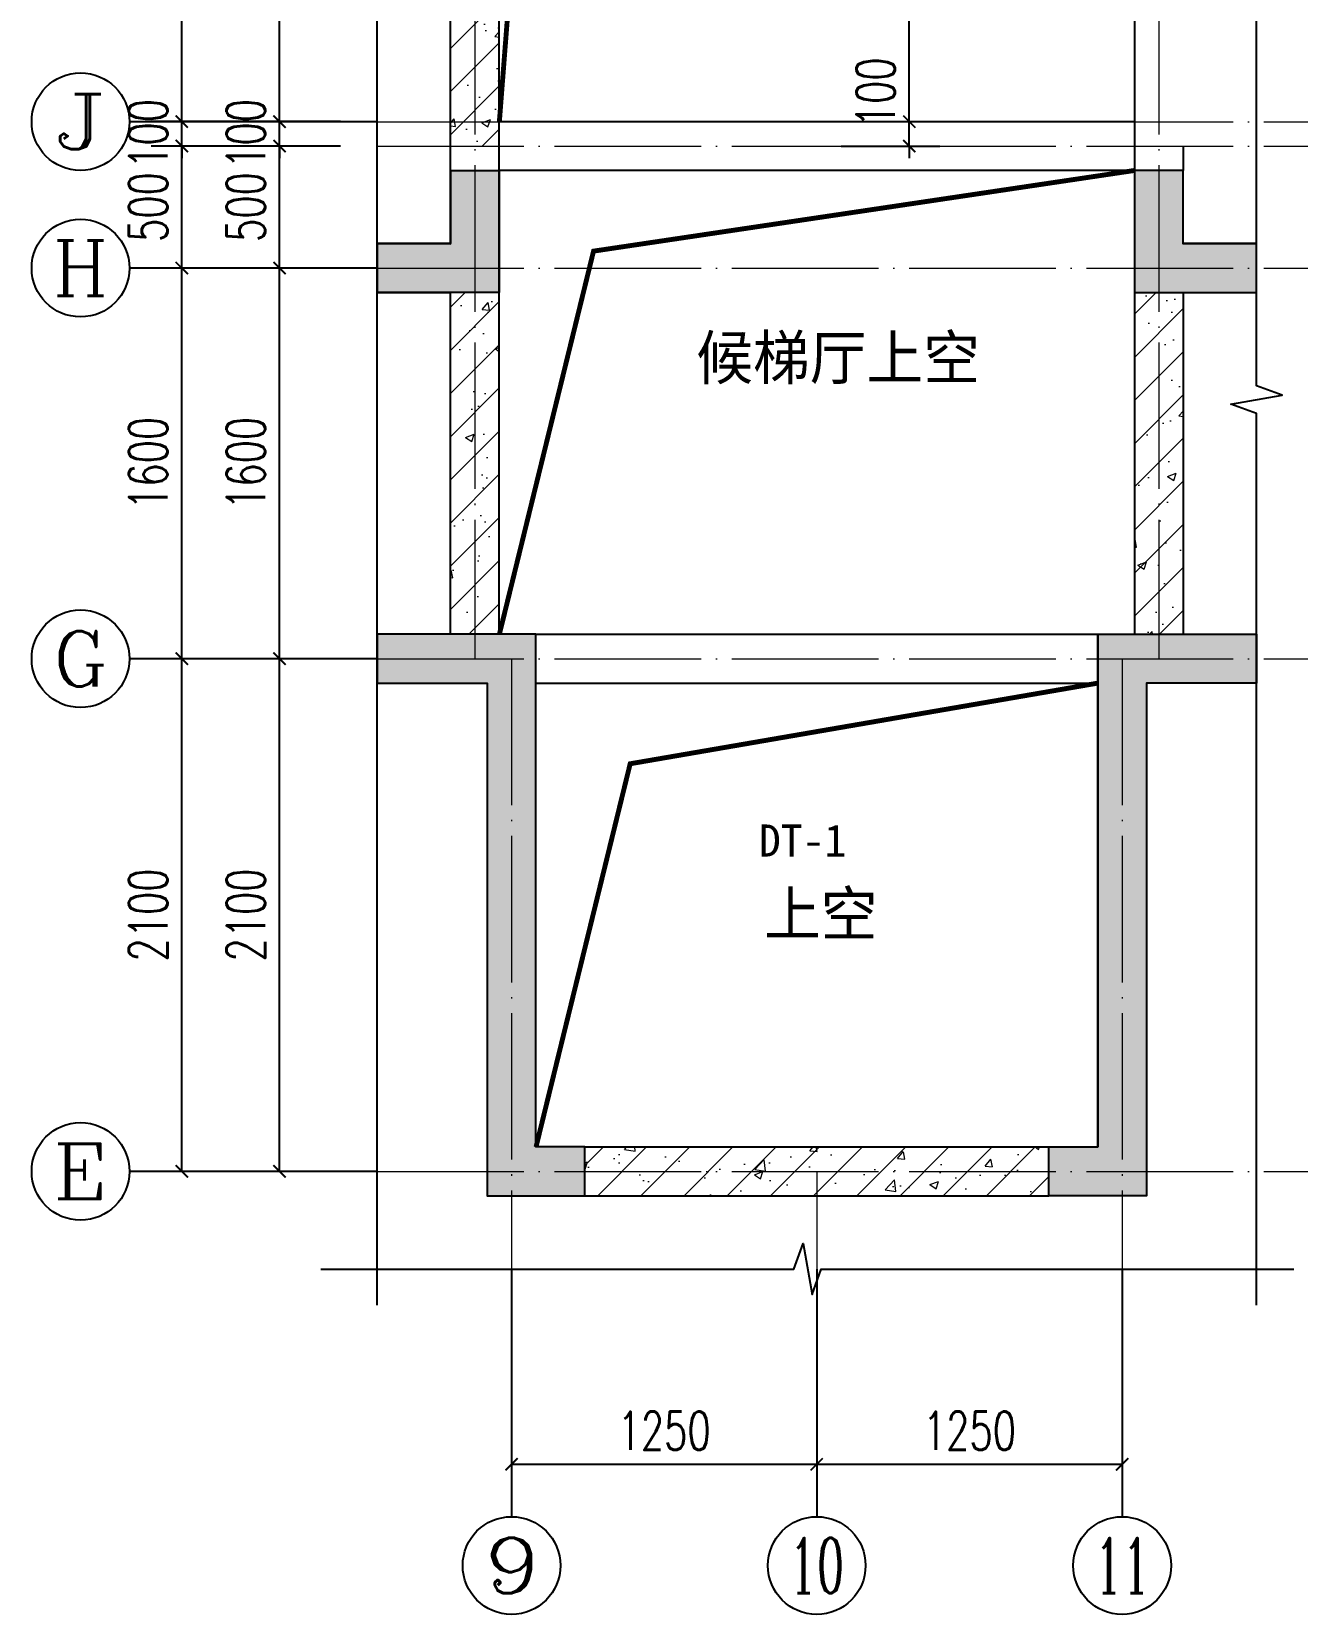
# Model space of a CAD drawing. Extents: x -1307975 to -76406, y -96289 to 379359.
# Drawn here: x -625872 to -620690, y 362646 to 369130 of the extents above; entities that cross this region are included whole.
import ezdxf
from ezdxf.enums import TextEntityAlignment as Align

# ---------------------------------------------------------------- set-up
doc = ezdxf.new("R2010")
doc.units = 0
doc.header["$LTSCALE"] = 1000
doc.linetypes.add('DOTE', pattern=[2.42, 2, -0.2, 0.02, -0.2])
doc.layers.get('0').update_dxf_attribs({"linetype": 'CONTINUOUS'})
doc.layers.get('DEFPOINTS').update_dxf_attribs({"linetype": 'CONTINUOUS'})
for name, color, linetype in [('A-AXIS_TEXT', 7, 'CONTINUOUS'), ('AXIS', 3, 'CONTINUOUS'), ('DIM_SYMB', 3, 'CONTINUOUS'), ('PUB_DIM', 3, 'CONTINUOUS'), ('PUB_TEXT', 2, 'CONTINUOUS'), ('S-COLU-LINE1', 6, 'CONTINUOUS'), ('S-Q墙实线', 6, 'CONTINUOUS'), ('WALL', 5, 'CONTINUOUS'), ('尺寸标注', 86, 'CONTINUOUS'), ('底图$0$PUB_HATCH', 252, 'CONTINUOUS')]:
    doc.layers.add(name, color=color, linetype=linetype)
for name, color, linetype, lineweight in [('AXIS_TEXT', 7, 'CONTINUOUS', 20), ('DOTE', 19, 'DOTE', 9), ('PUB_HATCH', 8, 'CONTINUOUS', 9)]:
    doc.layers.add(name, color=color, linetype=linetype, lineweight=lineweight)
doc.styles.add('_TCH_AXIS', font='COMPLEX', dxfattribs={"bigfont": 'GBCBIG'})
doc.styles.add('_TCH_DIM_T3', font='SIMPLEX', dxfattribs={"width": 0.705882, "bigfont": 'GBCBIG'})
doc.styles.add('COMPLEX', font='COMPLEX')
doc.styles.add('黑体', font='simhei.ttf')
doc.dimstyles.new('_TCH_ARCH&&50', dxfattribs={"dimtxt": 157.5, "dimasz": 50, "dimexe": 125, "dimexo": 150, "dimgap": 58.75, "dimtad": 1, "dimdec": 0, "dimzin": 0, "dimdsep": 46, "dimtxsty": '_TCH_DIM_T3', "dimblk": 'ARCHTICK', "dimcen": 0.09, "dimclrt": 7, "dimazin": 0, "dimtfac": 1, "dimtdec": 0, "dimtix": 1, "dimtmove": 2, "dimatfit": 3, "dimldrblk": 'ARCHTICK', "dimfxl": 1, "dimtolj": 1, "dimtzin": 0, "dimarcsym": 0})
pattern_1 = [(45, (-780355.71, 262890.33), (-88.38835, 88.38835), []), (50, (-780355.7, 262890.33), (358.6301, -31.37607), [37.5, -412.5]), (355, (-780355.7, 262890.33), (-69.3757, 376.0961), [30, -330]), (100.4514, (-780325.82, 262887.72), (289.2547, 344.7198), [31.8701, -350.57106]), (46.1842, (-780355.7, 262990.33), (533.6205, -82.7595), [56.25, -618.75]), (96.6356, (-780311.24, 262983.44), (467.3314, 487.059), [47.8051, -525.8565]), (351.1842, (-780355.7, 262990.33), (467.331, 487.0593), [45, -495]), (21, (-780305.7, 262965.33), (298.45353, -201.30945), [37.5, -412.5]), (326, (-780305.7, 262965.33), (121.6577, 362.575), [30, -330]), (71.4514, (-780280.84, 262948.56), (420.1113, 161.26525), [31.8701, -350.57106]), (37.5, (-780355.71, 262890.33), (6.07993, 166.44693), [0, -326, 0, -335, 0, -331.25]), (7.5, (-780355.7, 262890.33), (131.53477, 197.20586), [0, -191, 0, -318.5, 0, -126.25]), (327.5, (-780467.2, 262890.33), (266.91122, -11.27744), [0, -125, 0, -390, 0, -517.5]), (317.5, (-780517.2, 262890.33), (291.59308, 50.0525), [0, -162.5, 0, -259, 0, -367.5])]

# ---------------------------------------------------------------- blocks, each defined once
blk = doc.blocks.new('_AXISO')
blk.add_circle((0, 0), 0.5)
at = {"layer": 'A-AXIS_TEXT', "style": 'COMPLEX', "width": 1.041667}
blk.add_attdef('A', text='', height=0.56, dxfattribs=at).set_placement((-0.25, -0.28), (0.25, -0.28), align=Align.FIT)
blk = doc.blocks.new('_ArchTick')
at = {"color": 0, "linetype": 'ByBlock', "const_width": 0.15}
blk.add_lwpolyline([(-0.5, -0.5), (0.5, 0.5)], dxfattribs=at)
blk = doc.blocks.new('*D745')
at = {"layer": 'DEFPOINTS', "color": 0, "transparency": 16777216}
for p in [(-624857, 366561.1), (-624457, 366561.1), (-624457, 364461.1)]:
    blk.add_point(p, dxfattribs=at)
at = {"layer": '尺寸标注', "color": 0, "lineweight": -2, "transparency": 16777216}
for p, q in [((-624607, 366561.1), (-624982, 366561.1)), ((-624857, 364461.1), (-624857, 366561.1)), ((-624607, 364461.1), (-624982, 364461.1))]:
    blk.add_line(p, q, dxfattribs=at)
at = {"layer": '尺寸标注', "color": 0, "lineweight": -2, "transparency": 16777216, "xscale": 50, "yscale": 50, "zscale": 50}
for p, rotation in [((-624857, 366561.1), 90), ((-624857, 364461.1), 270)]:
    blk.add_blockref('_ArchTick', p, dxfattribs=dict(at, rotation=rotation))
at = {"layer": '尺寸标注', "color": 7, "transparency": 16777216, "insert": (-624994.5, 365511.1), "char_height": 157.5, "attachment_point": 5, "rotation": 90, "style": '_TCH_DIM_T3'}
blk.add_mtext('\\A1;2100', dxfattribs=at)
blk = doc.blocks.new('*D746')
at = {"layer": 'DEFPOINTS', "color": 0, "transparency": 16777216}
for p in [(-624857, 368161.3), (-624457, 368161.3), (-624457, 366561.1)]:
    blk.add_point(p, dxfattribs=at)
at = {"layer": '尺寸标注', "color": 0, "lineweight": -2, "transparency": 16777216}
for p, q in [((-624607, 368161.3), (-624982, 368161.3)), ((-624857, 366561.1), (-624857, 368161.3)), ((-624607, 366561.1), (-624982, 366561.1))]:
    blk.add_line(p, q, dxfattribs=at)
at = {"layer": '尺寸标注', "color": 0, "lineweight": -2, "transparency": 16777216, "xscale": 50, "yscale": 50, "zscale": 50}
for p, rotation in [((-624857, 368161.3), 90), ((-624857, 366561.1), 270)]:
    blk.add_blockref('_ArchTick', p, dxfattribs=dict(at, rotation=rotation))
at = {"layer": '尺寸标注', "color": 7, "transparency": 16777216, "insert": (-624994.5, 367361.2), "char_height": 157.5, "attachment_point": 5, "rotation": 90, "style": '_TCH_DIM_T3'}
blk.add_mtext('\\A1;1600', dxfattribs=at)
blk = doc.blocks.new('*D747')
at = {"layer": 'DEFPOINTS', "color": 0, "transparency": 16777216}
for p in [(-624857, 368661.1), (-624457, 368661.1), (-624457, 368161.3)]:
    blk.add_point(p, dxfattribs=at)
at = {"layer": '尺寸标注', "color": 0, "lineweight": -2, "transparency": 16777216}
for p, q in [((-624607, 368661.1), (-624982, 368661.1)), ((-624857, 368161.3), (-624857, 368661.1)), ((-624607, 368161.3), (-624982, 368161.3))]:
    blk.add_line(p, q, dxfattribs=at)
at = {"layer": '尺寸标注', "color": 0, "lineweight": -2, "transparency": 16777216, "xscale": 50, "yscale": 50, "zscale": 50}
for p, rotation in [((-624857, 368661.1), 90), ((-624857, 368161.3), 270)]:
    blk.add_blockref('_ArchTick', p, dxfattribs=dict(at, rotation=rotation))
at = {"layer": '尺寸标注', "color": 7, "transparency": 16777216, "insert": (-624994.5, 368411.2), "char_height": 157.5, "attachment_point": 5, "rotation": 90, "style": '_TCH_DIM_T3'}
blk.add_mtext('\\A1;500', dxfattribs=at)
blk = doc.blocks.new('*D748')
at = {"layer": 'DEFPOINTS', "color": 0, "transparency": 16777216}
for p in [(-624857, 368761.1), (-624457, 368761.1), (-624457, 368661.1)]:
    blk.add_point(p, dxfattribs=at)
at = {"layer": '尺寸标注', "color": 0, "lineweight": -2, "transparency": 16777216}
for p, q in [((-624857, 368761.1), (-624857, 368811.1)), ((-624607, 368761.1), (-624982, 368761.1)), ((-624857, 368661.1), (-624857, 368761.1)), ((-624607, 368661.1), (-624982, 368661.1)), ((-624857, 368661.1), (-624857, 368611.1))]:
    blk.add_line(p, q, dxfattribs=at)
at = {"layer": '尺寸标注', "color": 0, "lineweight": -2, "transparency": 16777216, "xscale": 50, "yscale": 50, "zscale": 50}
for p, rotation in [((-624857, 368761.1), 270), ((-624857, 368661.1), 90)]:
    blk.add_blockref('_ArchTick', p, dxfattribs=dict(at, rotation=rotation))
at = {"layer": '尺寸标注', "color": 7, "transparency": 16777216, "insert": (-624994.5, 368711.1), "char_height": 157.5, "attachment_point": 5, "rotation": 90, "style": '_TCH_DIM_T3'}
blk.add_mtext('\\A1;100', dxfattribs=at)
blk = doc.blocks.new('*D749')
at = {"layer": 'DEFPOINTS', "color": 0, "transparency": 16777216}
for p in [(-624857, 370561.1), (-624457, 370561.1), (-624457, 368761.1)]:
    blk.add_point(p, dxfattribs=at)
at = {"layer": '尺寸标注', "color": 0, "lineweight": -2, "transparency": 16777216}
for p, q in [((-624607, 370561.1), (-624982, 370561.1)), ((-624857, 368761.1), (-624857, 370561.1)), ((-624607, 368761.1), (-624982, 368761.1))]:
    blk.add_line(p, q, dxfattribs=at)
at = {"layer": '尺寸标注', "color": 0, "lineweight": -2, "transparency": 16777216, "xscale": 50, "yscale": 50, "zscale": 50}
for p, rotation in [((-624857, 370561.1), 90), ((-624857, 368761.1), 270)]:
    blk.add_blockref('_ArchTick', p, dxfattribs=dict(at, rotation=rotation))
at = {"layer": '尺寸标注', "color": 7, "transparency": 16777216, "insert": (-624994.5, 369661.1), "char_height": 157.5, "attachment_point": 5, "rotation": 90, "style": '_TCH_DIM_T3'}
blk.add_mtext('\\A1;1800', dxfattribs=at)
blk = doc.blocks.new('*D765')
at = {"layer": 'DEFPOINTS', "color": 0, "transparency": 16777216}
for p in [(-622707, 368761.1), (-622278.4, 368761.1), (-622707, 368661.1)]:
    blk.add_point(p, dxfattribs=at)
at = {"layer": '尺寸标注', "color": 0, "lineweight": -2, "transparency": 16777216}
for p, q in [((-622278.4, 368761.1), (-622278.4, 368811.1)), ((-622557, 368761.1), (-622153.4, 368761.1)), ((-622278.4, 368661.1), (-622278.4, 368761.1)), ((-622557, 368661.1), (-622153.4, 368661.1)), ((-622278.4, 368661.1), (-622278.4, 368611.1))]:
    blk.add_line(p, q, dxfattribs=at)
at = {"layer": '尺寸标注', "color": 0, "lineweight": -2, "transparency": 16777216, "xscale": 50, "yscale": 50, "zscale": 50}
for p, rotation in [((-622278.4, 368761.1), 269.9997333905758), ((-622278.4, 368661.1), 89.99973339057578)]:
    blk.add_blockref('_ArchTick', p, dxfattribs=dict(at, rotation=rotation))
at = {"layer": '尺寸标注', "color": 7, "transparency": 16777216, "insert": (-622415.9, 368881.2), "char_height": 157.5, "attachment_point": 5, "rotation": 89.99973, "style": '_TCH_DIM_T3'}
blk.add_mtext('\\A1;100', dxfattribs=at)
blk = doc.blocks.new('*D766')
at = {"layer": 'DEFPOINTS', "color": 0, "transparency": 16777216}
for p in [(-622707, 370221.1), (-622278.4, 370221.1), (-622707, 368761.1)]:
    blk.add_point(p, dxfattribs=at)
at = {"layer": '尺寸标注', "color": 0, "lineweight": -2, "transparency": 16777216}
for p, q in [((-622557, 370221.1), (-622153.4, 370221.1)), ((-622278.4, 368761.1), (-622278.4, 370221.1)), ((-622557, 368761.1), (-622153.4, 368761.1))]:
    blk.add_line(p, q, dxfattribs=at)
at = {"layer": '尺寸标注', "color": 0, "lineweight": -2, "transparency": 16777216, "xscale": 50, "yscale": 50, "zscale": 50}
for p, rotation in [((-622278.4, 370221.1), 89.99973339057244), ((-622278.4, 368761.1), 269.9997333905724)]:
    blk.add_blockref('_ArchTick', p, dxfattribs=dict(at, rotation=rotation))
at = {"layer": '尺寸标注', "color": 7, "transparency": 16777216, "insert": (-622415.9, 369491.1), "char_height": 157.5, "attachment_point": 5, "rotation": 89.99973, "style": '_TCH_DIM_T3'}
blk.add_mtext('\\A1;1460', dxfattribs=at)
blk = doc.blocks.new('*D781')
at = {"layer": 'DEFPOINTS', "color": 0, "transparency": 16777216}
for p in [(-625257, 366561.1), (-624457, 366561.1), (-624457, 364461.1)]:
    blk.add_point(p, dxfattribs=at)
at = {"layer": 'PUB_DIM', "color": 0, "lineweight": -2, "transparency": 16777216}
for p, q in [((-624607, 366561.1), (-625382, 366561.1)), ((-625257, 364461.1), (-625257, 366561.1)), ((-624607, 364461.1), (-625382, 364461.1))]:
    blk.add_line(p, q, dxfattribs=at)
at = {"layer": 'PUB_DIM', "color": 0, "lineweight": -2, "transparency": 16777216, "xscale": 50, "yscale": 50, "zscale": 50}
for p, rotation in [((-625257, 366561.1), 90), ((-625257, 364461.1), 270)]:
    blk.add_blockref('_ArchTick', p, dxfattribs=dict(at, rotation=rotation))
at = {"layer": 'PUB_DIM', "color": 7, "transparency": 16777216, "insert": (-625394.5, 365511.1), "char_height": 157.5, "attachment_point": 5, "rotation": 90, "style": '_TCH_DIM_T3'}
blk.add_mtext('\\A1;2100', dxfattribs=at)
blk = doc.blocks.new('*D782')
at = {"layer": 'DEFPOINTS', "color": 0, "transparency": 16777216}
for p in [(-625257, 368161.3), (-624457, 368161.3), (-624457, 366561.1)]:
    blk.add_point(p, dxfattribs=at)
at = {"layer": 'PUB_DIM', "color": 0, "lineweight": -2, "transparency": 16777216}
for p, q in [((-624607, 368161.3), (-625382, 368161.3)), ((-625257, 366561.1), (-625257, 368161.3)), ((-624607, 366561.1), (-625382, 366561.1))]:
    blk.add_line(p, q, dxfattribs=at)
at = {"layer": 'PUB_DIM', "color": 0, "lineweight": -2, "transparency": 16777216, "xscale": 50, "yscale": 50, "zscale": 50}
for p, rotation in [((-625257, 368161.3), 90), ((-625257, 366561.1), 270)]:
    blk.add_blockref('_ArchTick', p, dxfattribs=dict(at, rotation=rotation))
at = {"layer": 'PUB_DIM', "color": 7, "transparency": 16777216, "insert": (-625394.5, 367361.2), "char_height": 157.5, "attachment_point": 5, "rotation": 90, "style": '_TCH_DIM_T3'}
blk.add_mtext('\\A1;1600', dxfattribs=at)
blk = doc.blocks.new('*D783')
at = {"layer": 'DEFPOINTS', "color": 0, "transparency": 16777216}
for p in [(-625257, 368661.1), (-624457, 368661.1), (-624457, 368161.3)]:
    blk.add_point(p, dxfattribs=at)
at = {"layer": 'PUB_DIM', "color": 0, "lineweight": -2, "transparency": 16777216}
for p, q in [((-624607, 368661.1), (-625382, 368661.1)), ((-625257, 368161.3), (-625257, 368661.1)), ((-624607, 368161.3), (-625382, 368161.3))]:
    blk.add_line(p, q, dxfattribs=at)
at = {"layer": 'PUB_DIM', "color": 0, "lineweight": -2, "transparency": 16777216, "xscale": 50, "yscale": 50, "zscale": 50}
for p, rotation in [((-625257, 368661.1), 90), ((-625257, 368161.3), 270)]:
    blk.add_blockref('_ArchTick', p, dxfattribs=dict(at, rotation=rotation))
at = {"layer": 'PUB_DIM', "color": 7, "transparency": 16777216, "insert": (-625394.5, 368411.2), "char_height": 157.5, "attachment_point": 5, "rotation": 90, "style": '_TCH_DIM_T3'}
blk.add_mtext('\\A1;500', dxfattribs=at)
blk = doc.blocks.new('*D784')
at = {"layer": 'DEFPOINTS', "color": 0, "transparency": 16777216}
for p in [(-625257, 368761.1), (-624457, 368761.1), (-624457, 368661.1)]:
    blk.add_point(p, dxfattribs=at)
at = {"layer": 'PUB_DIM', "color": 0, "lineweight": -2, "transparency": 16777216}
for p, q in [((-625257, 368761.1), (-625257, 368811.1)), ((-624607, 368761.1), (-625382, 368761.1)), ((-625257, 368661.1), (-625257, 368761.1)), ((-624607, 368661.1), (-625382, 368661.1)), ((-625257, 368661.1), (-625257, 368611.1))]:
    blk.add_line(p, q, dxfattribs=at)
at = {"layer": 'PUB_DIM', "color": 0, "lineweight": -2, "transparency": 16777216, "xscale": 50, "yscale": 50, "zscale": 50}
for p, rotation in [((-625257, 368761.1), 270), ((-625257, 368661.1), 90)]:
    blk.add_blockref('_ArchTick', p, dxfattribs=dict(at, rotation=rotation))
at = {"layer": 'PUB_DIM', "color": 7, "transparency": 16777216, "insert": (-625394.5, 368711.1), "char_height": 157.5, "attachment_point": 5, "rotation": 90, "style": '_TCH_DIM_T3'}
blk.add_mtext('\\A1;100', dxfattribs=at)
blk = doc.blocks.new('*D785')
at = {"layer": 'DEFPOINTS', "color": 0, "transparency": 16777216}
for p in [(-625257, 370561.1), (-624457, 370561.1), (-624457, 368761.1)]:
    blk.add_point(p, dxfattribs=at)
at = {"layer": 'PUB_DIM', "color": 0, "lineweight": -2, "transparency": 16777216}
for p, q in [((-624607, 370561.1), (-625382, 370561.1)), ((-625257, 368761.1), (-625257, 370561.1)), ((-624607, 368761.1), (-625382, 368761.1))]:
    blk.add_line(p, q, dxfattribs=at)
at = {"layer": 'PUB_DIM', "color": 0, "lineweight": -2, "transparency": 16777216, "xscale": 50, "yscale": 50, "zscale": 50}
for p, rotation in [((-625257, 370561.1), 90), ((-625257, 368761.1), 270)]:
    blk.add_blockref('_ArchTick', p, dxfattribs=dict(at, rotation=rotation))
at = {"layer": 'PUB_DIM', "color": 7, "transparency": 16777216, "insert": (-625394.5, 369661.1), "char_height": 157.5, "attachment_point": 5, "rotation": 90, "style": '_TCH_DIM_T3'}
blk.add_mtext('\\A1;1800', dxfattribs=at)
blk = doc.blocks.new('*D789')
at = {"layer": 'DEFPOINTS', "color": 0, "transparency": 16777216}
for p in [(-623907, 364061.1), (-622657.5, 364061.1), (-622657.5, 363261.1)]:
    blk.add_point(p, dxfattribs=at)
at = {"layer": 'PUB_DIM', "color": 0, "lineweight": -2, "transparency": 16777216}
for p, q in [((-623907, 363911.1), (-623907, 363136.1)), ((-622657.5, 363911.1), (-622657.5, 363136.1)), ((-623907, 363261.1), (-622657.5, 363261.1))]:
    blk.add_line(p, q, dxfattribs=at)
at = {"layer": 'PUB_DIM', "color": 0, "lineweight": -2, "transparency": 16777216, "xscale": 50, "yscale": 50, "zscale": 50, "rotation": 180}
blk.add_blockref('_ArchTick', (-623907, 363261.1), dxfattribs=at)
at = {"layer": 'PUB_DIM', "color": 0, "lineweight": -2, "transparency": 16777216, "xscale": 50, "yscale": 50, "zscale": 50}
blk.add_blockref('_ArchTick', (-622657.5, 363261.1), dxfattribs=at)
at = {"layer": 'PUB_DIM', "color": 7, "transparency": 16777216, "insert": (-623282.2, 363398.6), "char_height": 157.5, "attachment_point": 5, "style": '_TCH_DIM_T3'}
blk.add_mtext('\\A1;1250', dxfattribs=at)
blk = doc.blocks.new('*D790')
at = {"layer": 'DEFPOINTS', "color": 0, "transparency": 16777216}
for p in [(-622657.5, 364061.1), (-621407, 364061.1), (-621407, 363261.1)]:
    blk.add_point(p, dxfattribs=at)
at = {"layer": 'PUB_DIM', "color": 0, "lineweight": -2, "transparency": 16777216}
for p, q in [((-622657.5, 363911.1), (-622657.5, 363136.1)), ((-621407, 363911.1), (-621407, 363136.1)), ((-622657.5, 363261.1), (-621407, 363261.1))]:
    blk.add_line(p, q, dxfattribs=at)
at = {"layer": 'PUB_DIM', "color": 0, "lineweight": -2, "transparency": 16777216, "xscale": 50, "yscale": 50, "zscale": 50, "rotation": 180}
blk.add_blockref('_ArchTick', (-622657.5, 363261.1), dxfattribs=at)
at = {"layer": 'PUB_DIM', "color": 0, "lineweight": -2, "transparency": 16777216, "xscale": 50, "yscale": 50, "zscale": 50}
blk.add_blockref('_ArchTick', (-621407, 363261.1), dxfattribs=at)
at = {"layer": 'PUB_DIM', "color": 7, "transparency": 16777216, "insert": (-622032.2, 363398.6), "char_height": 157.5, "attachment_point": 5, "style": '_TCH_DIM_T3'}
blk.add_mtext('\\A1;1250', dxfattribs=at)

msp = doc.modelspace()

# ---------------------------------------------------------------- hatches: boundary and pattern name
at = {"layer": 'PUB_HATCH'}
h = msp.add_hatch(dxfattribs=at)
h.set_pattern_fill('钢筋混凝土', color=256, scale=50, style=0)
h.set_pattern_definition(pattern_1)
h.paths.add_polyline_path([(-623956.98, 370561.07), (-623956.98, 369311.07), (-624156.98, 369311.07), (-624156.98, 368661.07), (-623956.98, 368661.07)])
h = msp.add_hatch(dxfattribs=at)
h.set_pattern_fill('钢筋混凝土', color=256, scale=50, style=0)
h.set_pattern_definition(pattern_1)
h.paths.add_polyline_path([(-623956.98, 368061.34), (-624156.98, 368061.34), (-624156.98, 366661.06), (-623956.98, 366661.06)])
h = msp.add_hatch(dxfattribs=at)
h.set_pattern_fill('钢筋混凝土', color=256, scale=50, style=0)
h.set_pattern_definition(pattern_1)
h.paths.add_polyline_path([(-621356.98, 366661.06), (-621156.98, 366661.06), (-621156.98, 368061.34), (-621356.98, 368061.34)])
h = msp.add_hatch(dxfattribs=at)
h.set_pattern_fill('钢筋混凝土', color=256, scale=50, style=0)
h.set_pattern_definition(pattern_1)
h.paths.add_polyline_path([(-621706.79, 364361.07), (-621706.79, 364561.07), (-623606.98, 364561.07), (-623606.98, 364361.07)])
at = {"layer": '底图$0$PUB_HATCH'}
for points in [[(-623956.98, 368561.06), (-623956.98, 368061.06), (-624456.98, 368061.33), (-624456.98, 368261.33), (-624156.98, 368261.06), (-624156.98, 368561.06)], [(-621356.98, 368561.06), (-621356.98, 368061.06), (-620856.98, 368061.06), (-620856.98, 368261.06), (-621156.98, 368261.06), (-621156.98, 368561.06)], [(-624456.98, 366661.06), (-624456.98, 366461.06), (-624006.98, 366461.06), (-624006.98, 364361.06), (-623606.98, 364361.06), (-623606.98, 364561.06), (-623806.98, 364561.06), (-623806.98, 366661.06)], [(-620856.98, 366661.06), (-620856.98, 366461.06), (-621306.98, 366461.06), (-621306.98, 364361.06), (-621706.98, 364361.06), (-621706.98, 364561.06), (-621506.98, 364561.06), (-621506.98, 366661.06)]]:
    msp.add_hatch(color=256, dxfattribs=at).paths.add_polyline_path(points)

# ---------------------------------------------------------------- linework, layer by layer
at = {"color": 6, "const_width": 20}
for points in [[(-623956.76, 368761.06), (-623571.18, 373730.78), (-621356.76, 374061.1)], [(-623956.75, 366661.06), (-623571.17, 368230.78), (-621356.75, 368561.1)], [(-623806.76, 364561.06), (-623421.18, 366130.78), (-621506.76, 366461.1)]]:
    msp.add_lwpolyline(points, dxfattribs=at)
at = {"layer": 'AXIS'}
for p, q in [((-624456.98, 368761.06), (-625471.59, 368761.06)), ((-624456.98, 368161.33), (-625471.59, 368161.33)), ((-624456.98, 366561.06), (-625471.59, 366561.06)), ((-624456.98, 364461.06), (-625471.59, 364461.06)), ((-623906.98, 364061.06), (-623906.98, 363046.46)), ((-622657.47, 364061.06), (-622657.47, 363046.46)), ((-621406.98, 364061.06), (-621406.98, 363046.46))]:
    msp.add_line(p, q, dxfattribs=at)
at = {"layer": 'DIM_SYMB'}
for points in [[(-624456.98, 363912.32), (-624456.98, 369821.18), (-624561.98, 369859.39), (-624351.98, 369896.42), (-624456.98, 369933.68), (-624456.98, 375842.53)], [(-620856.98, 363912.32), (-620856.98, 367565.9), (-620961.98, 367604.12), (-620751.98, 367641.15), (-620856.98, 367678.4), (-620856.98, 371331.98)], [(-624687.18, 364061.06), (-622751.55, 364061.06), (-622713.33, 364166.06), (-622676.3, 363956.06), (-622639.05, 364061.06), (-620703.42, 364061.06)]]:
    msp.add_lwpolyline(points, dxfattribs=at)
at = {"layer": 'DOTE', "linetype": 'DOTE', "ltscale": 0.3}
for p, q in [((-624056.98, 375842.53), (-624056.98, 366561.06)), ((-621256.98, 375842.53), (-621256.98, 366561.06)), ((-624456.98, 368761.06), (-613093.4, 368761.06)), ((-624456.98, 368661.06), (-613093.4, 368661.07)), ((-624456.98, 368161.06), (-613093.4, 368161.06)), ((-624456.98, 366561.06), (-613093.4, 366561.07)), ((-623906.98, 366561.06), (-623906.98, 364061.06)), ((-621406.79, 366561.06), (-621406.79, 364061.06)), ((-624456.98, 364461.06), (-613093.4, 364461.07)), ((-622656.89, 364461.06), (-622656.89, 364056.22))]:
    msp.add_line(p, q, dxfattribs=at)
at = {"layer": 'S-COLU-LINE1'}
for p, q in [((-624156.98, 368561.06), (-624156.98, 368261.33)), ((-623956.98, 368061.33), (-623956.98, 368561.06)), ((-621356.98, 368561.06), (-621356.98, 368061.33)), ((-621156.98, 368261.33), (-621156.98, 368561.06)), ((-624156.98, 368261.33), (-624456.98, 368261.33)), ((-624456.98, 368261.33), (-624456.98, 368061.33)), ((-620856.98, 368261.33), (-621156.98, 368261.33)), ((-620856.98, 368061.33), (-620856.98, 368261.33)), ((-624456.98, 368061.33), (-624156.98, 368061.33)), ((-621156.98, 368061.33), (-620856.98, 368061.33))]:
    msp.add_line(p, q, dxfattribs=at)
at = {"layer": 'S-Q墙实线', "color": 6}
for points in [[(-623956.98, 368561.06), (-623956.98, 368061.06), (-624456.98, 368061.33), (-624456.98, 368261.33), (-624156.98, 368261.06), (-624156.98, 368561.06)], [(-621356.98, 368561.06), (-621356.98, 368061.06), (-620856.98, 368061.06), (-620856.98, 368261.06), (-621156.98, 368261.06), (-621156.98, 368561.06)], [(-624456.98, 366661.06), (-624456.98, 366461.06), (-624006.98, 366461.06), (-624006.98, 364361.06), (-623606.98, 364361.06), (-623606.98, 364561.06), (-623806.98, 364561.06), (-623806.98, 366661.06)], [(-620856.98, 366661.06), (-620856.98, 366461.06), (-621306.98, 366461.06), (-621306.98, 364361.06), (-621706.98, 364361.06), (-621706.98, 364561.06), (-621506.98, 364561.06), (-621506.98, 366661.06)]]:
    msp.add_lwpolyline(points, close=True, dxfattribs=at)
at = {"layer": 'WALL'}
for p, q in [((-621356.98, 372761.06), (-621356.98, 368661.06)), ((-624156.98, 368661.06), (-624156.98, 369311.06)), ((-623956.98, 368661.06), (-623956.98, 369311.06)), ((-621356.98, 368761.06), (-623956.98, 368761.06)), ((-624156.98, 368561.06), (-624156.98, 368661.06)), ((-623956.98, 368561.06), (-623956.98, 368661.06)), ((-621356.98, 368661.06), (-621356.98, 368561.06)), ((-621156.98, 368661.06), (-621156.98, 368561.06)), ((-621356.98, 368561.06), (-623956.98, 368561.06)), ((-624456.98, 368061.06), (-624456.98, 368061.33)), ((-624156.98, 368061.06), (-624456.98, 368061.06)), ((-624156.98, 366661.06), (-624156.98, 368061.33)), ((-623956.98, 366661.06), (-623956.98, 368061.33)), ((-621356.98, 368061.33), (-621356.98, 366661.06)), ((-621156.98, 368061.33), (-621156.98, 366661.06)), ((-623806.98, 366661.06), (-621506.79, 366661.06)), ((-621506.98, 366661.06), (-621506.98, 364561.06)), ((-623806.98, 366461.06), (-621506.79, 366461.06)), ((-623606.98, 364561.06), (-621706.79, 364561.06)), ((-623606.98, 364361.06), (-621706.79, 364361.06))]:
    msp.add_line(p, q, dxfattribs=at)

# ---------------------------------------------------------------- block references
at = {"layer": 'AXIS'}
ref = msp.add_blockref('_AXISO', (-625671.59, 368761.06), dxfattribs=dict(at, xscale=400, yscale=400, zscale=400))
ref.add_attrib('A', 'J', dxfattribs={"layer": 'AXIS_TEXT', "height": 226.27, "style": '_TCH_AXIS', "width": 1.909091}).set_placement((-625784.73, 368647.92), (-625558.45, 368647.92), align=Align.FIT)
ref = msp.add_blockref('_AXISO', (-625671.59, 368161.33), dxfattribs=dict(at, xscale=400, yscale=400, zscale=400))
ref.add_attrib('A', 'H', dxfattribs={"layer": 'AXIS_TEXT', "height": 226.27, "style": '_TCH_AXIS', "width": 1.05}).set_placement((-625784.73, 368048.2), (-625558.45, 368048.2), align=Align.FIT)
ref = msp.add_blockref('_AXISO', (-625671.59, 366561.06), dxfattribs=dict(at, xscale=400, yscale=400, zscale=400))
ref.add_attrib('A', 'G', dxfattribs={"layer": 'AXIS_TEXT', "height": 226.27, "style": '_TCH_AXIS', "width": 1.166667}).set_placement((-625784.73, 366447.93), (-625558.45, 366447.93), align=Align.FIT)
ref = msp.add_blockref('_AXISO', (-625671.59, 364461.06), dxfattribs=dict(at, xscale=400, yscale=400, zscale=400))
ref.add_attrib('A', 'E', dxfattribs={"layer": 'AXIS_TEXT', "height": 226.27, "style": '_TCH_AXIS', "width": 1.3125}).set_placement((-625784.73, 364347.93), (-625558.45, 364347.93), align=Align.FIT)
ref = msp.add_blockref('_AXISO', (-623906.98, 362846.46), dxfattribs=dict(at, xscale=400, yscale=400, zscale=400))
ref.add_attrib('A', '9', dxfattribs={"layer": 'AXIS_TEXT', "height": 226.27, "style": '_TCH_AXIS', "width": 1.5}).set_placement((-624020.12, 362733.32), (-623793.85, 362733.32), align=Align.FIT)
ref = msp.add_blockref('_AXISO', (-622657.47, 362846.46), dxfattribs=dict(at, xscale=400, yscale=400, zscale=400))
ref.add_attrib('A', '10', dxfattribs={"layer": 'AXIS_TEXT', "height": 226.274, "style": '_TCH_AXIS', "width": 0.724138}).set_placement((-622770.6, 362733.32), (-622544.33, 362733.32), align=Align.FIT)
ref = msp.add_blockref('_AXISO', (-621406.98, 362846.46), dxfattribs=dict(at, xscale=400, yscale=400, zscale=400))
ref.add_attrib('A', '11', dxfattribs={"layer": 'AXIS_TEXT', "height": 226.274, "style": '_TCH_AXIS', "width": 0.875}).set_placement((-621520.12, 362733.32), (-621293.85, 362733.32), align=Align.FIT)

# ---------------------------------------------------------------- texts
at = {"layer": 'PUB_TEXT', "color": 7}
for s, p in [('候梯厅上空', (-623150.75, 367705.21)), ('上空', (-622873.24, 365427.37))]:
    msp.add_text(s, height=178.723, dxfattribs=at).set_placement(p)
at = {"layer": 'PUB_TEXT', "color": 246, "style": '黑体'}
msp.add_text('DT-1', height=131.435, dxfattribs=at).set_placement((-622894.11, 365750.66))

# ---------------------------------------------------------------- dimensions: what is measured, and where the dimension line sits
at = {"layer": 'PUB_DIM'}
for p1, p2, distance, picture, middle in [((-624456.98, 368761.06), (-624456.98, 370561.06), 800, '*D785', (-625394.48, 369661.06)), ((-624456.98, 368661.06), (-624456.98, 368761.06), 800, '*D784', (-625394.48, 368711.06)), ((-624456.98, 368161.33), (-624456.98, 368661.06), 800, '*D783', (-625394.48, 368411.2)), ((-624456.98, 366561.06), (-624456.98, 368161.33), 800, '*D782', (-625394.48, 367361.2)), ((-624456.98, 364461.06), (-624456.98, 366561.06), 800, '*D781', (-625394.48, 365511.06)), ((-623906.98, 364061.06), (-622657.47, 364061.06), -800, '*D789', (-623282.22, 363398.56)), ((-622657.47, 364061.06), (-621406.98, 364061.06), -800, '*D790', (-622032.22, 363398.56))]:
    dim = msp.add_aligned_dim(p1=p1, p2=p2, distance=distance, dimstyle='_TCH_ARCH&&50', dxfattribs=at)
    dim.commit()
    dim.dimension.update_dxf_attribs({"geometry": picture, "text_midpoint": middle})
at = {"layer": '尺寸标注', "color": 106}
for p1, p2, distance, picture, middle in [((-624456.98, 368761.06), (-624456.98, 370561.06), 400, '*D749', (-624994.48, 369661.06)), ((-622707, 368761.07), (-622706.99, 370221.06), -428.61, '*D766', (-622415.88, 369491.06)), ((-624456.98, 368661.06), (-624456.98, 368761.06), 400, '*D748', (-624994.48, 368711.06)), ((-624456.98, 368161.33), (-624456.98, 368661.06), 400, '*D747', (-624994.48, 368411.2)), ((-624456.98, 366561.06), (-624456.98, 368161.33), 400, '*D746', (-624994.48, 367361.2)), ((-624456.98, 364461.06), (-624456.98, 366561.06), 400, '*D745', (-624994.48, 365511.06))]:
    dim = msp.add_aligned_dim(p1=p1, p2=p2, distance=distance, dimstyle='_TCH_ARCH&&50', dxfattribs=at)
    dim.commit()
    dim.dimension.update_dxf_attribs({"geometry": picture, "text_midpoint": middle})
dim = msp.add_linear_dim(base=(-622278.39, 368761.06), p1=(-622707, 368661.06), p2=(-622707, 368761.07), angle=89.999733, dimstyle='_TCH_ARCH&&50', dxfattribs=at)
dim.commit()
dim.dimension.update_dxf_attribs({"geometry": '*D765', "text_midpoint": (-622415.89, 368881.23), "dimtype": 161})

doc.saveas('drawing.dxf')
